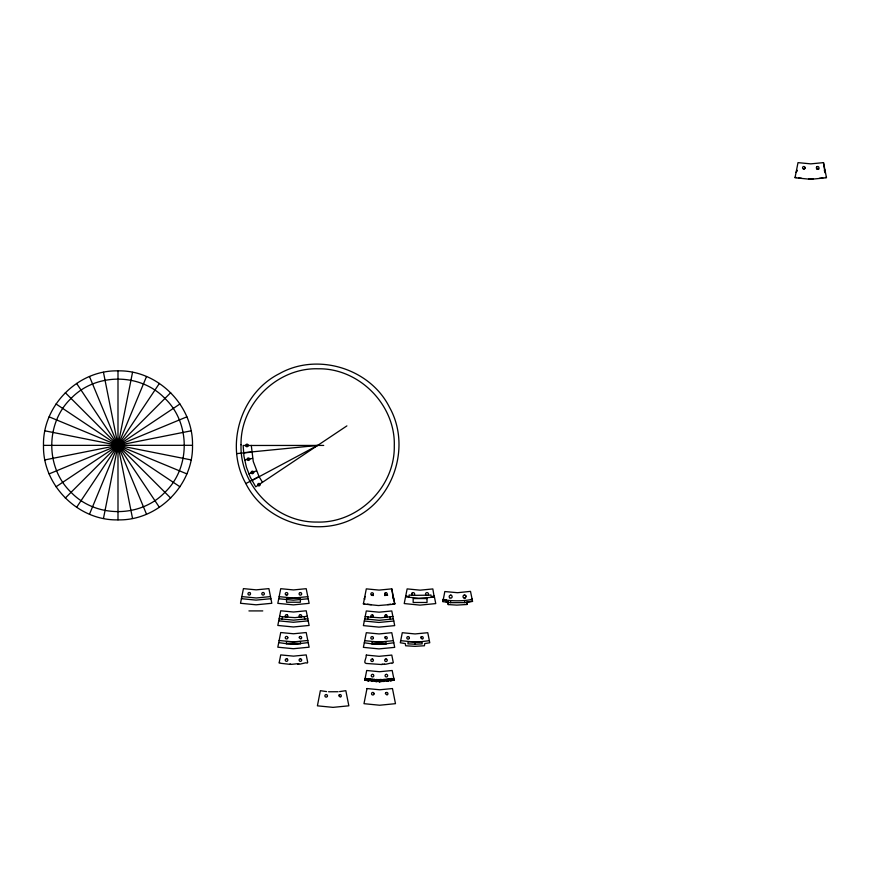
<?xml version="1.0" encoding="UTF-8"?>
<svg xmlns="http://www.w3.org/2000/svg" width="870" height="870" viewBox="0 0 870 870"><rect width="100%" height="100%" fill="white"/><g stroke="black" fill="none" stroke-linecap="round" stroke-linejoin="round"><path stroke-width="1.3" d="M429.356 640.679L427.768 632.707L415.066 633.936L402.288 632.707L400.287 642.767L405.3 643.582L405.627 645.768L414.914 646.334L424.429 645.757L424.712 643.582L429.769 642.767L429.356 640.679L418.894 641.962L408.139 641.745L407.91 643.865L415.023 644.202L415.023 642.071L400.7 640.679M192.498 445.309C193.553 485.112 157.872 520.858 118.059 519.868C78.256 520.934 42.51 485.242 43.5 445.44C42.445 405.627 78.126 369.88 117.939 370.87C157.742 369.815 193.488 405.496 192.498 445.309L43.5 445.375M443.363 599.082L443.917 599.778L443.363 599.082L442.873 601.616L450.486 602.682L450.682 600.55M296.713 643.952L286.35 643.691L286.545 641.571L293.462 641.897L293.462 644.028L300.389 643.713M393.784 642.767L384.692 643.996L375.557 644.115L371.925 643.865L372.121 641.745M446.114 601.866L447.93 602.41L448.224 604.574L456.772 605.107L467.027 604.487L467.386 601.986M373.35 594.395L373.371 593.731A1.283 1.283 0 0 0 372.49 592.796L372.164 592.742A1.283 1.283 0 0 0 370.837 593.982L370.87 594.319A1.283 1.283 0 0 0 371.751 595.243L372.414 595.265M805.054 168.16L805.076 167.497A1.283 1.283 0 0 0 804.195 166.561L803.869 166.507A1.283 1.283 0 0 0 802.553 167.747L802.586 168.084A1.283 1.283 0 0 0 803.456 169.019L804.119 169.041M442.895 601.627L444.82 591.546L457.533 592.709L470.507 591.372L472.562 601.431L464.743 602.606L450.486 602.682M103.465 518.444L132.534 372.306M282.087 619.266L282.565 616.819L294.984 617.635L307.306 616.286M367.662 619.44L368.151 616.993L380.56 617.809L392.881 616.46M442.917 601.311L443.243 599.658M364.356 598.636L365.172 596.461M382.354 679.959L383.833 681.58L383.365 679.307L379.777 681.71L379.081 679.416L376.123 681.634L374.089 679.22L372.316 681.373L370.761 679.503L368.173 680.862L365.563 678.089L364.758 680.264L379.777 681.71L394.132 680.253L392.185 670.498L379.483 671.727L366.705 670.487L364.758 680.264L366.477 678.872L380.201 680.003L393.795 678.6M796.072 172.401L797.214 170.292M387.639 681.254L384.823 679.22L384.529 679.84L387.639 681.254L388.063 679.503L386.954 679.035L387.639 681.254L389.097 678.763L389.793 678.676L390.935 680.829L392.348 678.861L391.217 678.459L390.935 680.829L388.836 679.416M379.777 681.71L380.527 679.416L381.212 679.394L381.582 679.981L379.777 681.71L378.026 680.003M368.619 679.209L368.369 678.567L367.249 678.991L368.173 680.862L368.619 679.22M393.74 598.625L392.957 596.45L394.795 603.987L393.077 604.313L378.461 605.542L363.366 604.008L366.303 588.86L379.081 590.099L391.783 588.86L393.283 599.028M89.49 514.203L146.508 376.547M411.901 593.307L411.717 594.428M298.551 664.245L298.845 663.636L299.933 664.136L305.925 662.755L307.153 663.136L307.708 662.429L306.207 654.903L293.505 656.143L280.727 654.903L279.118 663.005L279.585 662.505L280.499 663.277L289.884 664.343M289.884 664.332L290.254 663.756L291.265 664.386L297.399 663.723L297.768 664.299M76.614 507.319L159.384 383.431M376.123 681.634L376.928 679.372L375.862 679.927L376.123 681.634L373.698 679.796M368.173 680.862L369.804 678.774L370.761 679.503M65.315 498.053L170.683 392.696M816.799 166.855L817.713 166.507A1.283 1.283 0 0 1 818.92 167.497L818.953 167.834A1.283 1.283 0 0 1 817.963 169.041L817.158 169.215M385.095 593.09L386.008 592.742A1.283 1.283 0 0 1 387.215 593.731L387.248 594.069A1.283 1.283 0 0 1 386.258 595.265L384.692 593.982A1.283 1.283 0 0 1 385.682 592.774M56.061 486.765L179.938 403.984M346.891 425.887L255.715 486.819L250.277 477.206L246.406 467.168L243.948 456.217L243.154 445.483L323.705 445.429M251.289 445.429L253.268 461.513L259.021 476.521L245.84 483.568C265.23 522.478 317.952 538.617 355.808 517.248C394.708 497.857 410.857 445.135 389.477 407.28C370.087 368.369 317.365 352.23 279.509 373.6C240.609 393.001 224.46 445.723 245.84 483.568M251.963 480.544L317.659 445.429L243.513 452.726M465.309 597.864L464.178 598.06M49.166 473.878L186.822 416.86M248.831 473.932L256.335 470.822M413.609 595.515L413.87 595.406A1.49 1.49 0 0 0 414.337 593.177A1.49 1.49 0 0 0 412.054 593.101A1.49 1.49 0 0 0 412.38 595.363L428.04 595.189A1.49 1.49 0 0 0 428.007 592.981A1.49 1.49 0 0 0 425.821 593.199A1.49 1.49 0 0 0 426.224 595.363L426.583 595.526M393.37 596.831L393.12 596.885A61.813 61.813 0 0 1 392.664 596.972L393.403 596.961L392.664 596.972M471.475 599.006L472.04 598.886M472.138 599.332C463.286 601.409 450.464 601.094 443.983 599.658M472.508 601.137L466.712 602.073L467.027 604.487M44.935 459.904L191.063 430.835M244.59 459.958L252.561 458.37M270.875 598.69L256.041 600.115L241.425 598.68M308.176 598.756L293.342 600.18L278.726 598.756M308.176 620.854L293.342 622.278L278.726 620.843M393.762 621.028L378.928 622.452L364.302 621.017M308.176 642.604L297.192 643.93M270.494 596.592L268.906 588.62L256.204 589.849L243.426 588.62L240.511 603.28L256.074 604.802L271.821 603.291L270.494 596.592L256.28 597.984L241.86 596.592M307.795 596.657L306.207 588.686L293.505 589.925L280.727 588.686L277.813 603.356L293.375 604.878L309.122 603.356L307.795 596.657L293.592 598.049L279.139 596.657M307.795 618.755L306.207 610.783L293.505 612.012L280.727 610.783L277.813 625.454L293.375 626.965L309.122 625.454L307.795 618.755L293.592 620.147L279.139 618.755M393.37 618.929L391.783 610.957L379.081 612.186L366.303 610.957L363.388 625.617L378.961 627.139L394.697 625.628L393.37 618.929L379.168 620.321L364.747 618.929M307.795 640.505L306.207 632.533L293.505 633.762L280.727 632.533L277.813 647.193L293.375 648.715L309.122 647.193L307.795 640.505L293.592 641.897L279.139 640.505M393.37 640.679L391.783 632.707L379.081 633.936L366.303 632.707L363.388 647.367L378.961 648.889L394.697 647.367L393.37 640.679L379.168 642.071L364.747 640.679M823.488 162.636L810.786 163.864L798.007 162.636L795.006 177.763L810.677 179.318L826.5 177.752L823.488 162.636L824.988 172.793M826.413 177.295L825.402 177.491M394.697 603.53L392.696 603.9M825.108 170.737L824.445 170.857L824.988 170.161M393.686 678.024L393.131 678.72L394.132 680.253L392.348 678.861M434.25 596.07L431.237 596.602L430.911 594.971L427.822 595.385M464.069 595.178A1.49 1.49 0 0 1 465.972 596.94A1.49 1.49 0 0 1 463.492 597.701A1.49 1.49 0 0 1 464.069 595.178L465.298 595.352A1.283 1.283 0 0 1 465.896 596.059L465.939 596.168M431.868 597.364L434.424 596.907L435.75 603.595L420.003 605.118L404.224 603.562L407.138 588.892L420.134 590.164L432.836 588.936L434.173 596.95A61.813 61.813 0 0 1 432.325 597.288L418.807 598.288L405.561 596.863M822.889 177.904L819.333 178.361M390.673 604.215L387.628 604.596M387.661 595.211L384.562 595.515M818.931 169.03L816.995 168.878L816.397 167.747A1.283 1.283 0 0 1 817.387 166.54M236.749 453.607L251.626 452.139M339.604 691.596L345.836 690.682L348.848 705.809L333.014 707.364L317.409 705.831L320.356 690.682L326.587 691.596M338.136 691.726L328.555 691.77M297.768 664.31L298.551 664.256M293.592 641.897L300.389 641.571L300.596 643.691M379.168 642.071L385.965 641.745L386.171 643.865M415.153 642.071L421.95 641.745L422.157 643.865L415.023 644.202M385.965 643.887L379.048 644.202L379.048 642.071L372.153 641.745M813.222 178.785L808.621 178.796M248.929 610.914L262.773 610.914M372.197 643.887L378.928 644.202M286.611 643.713L293.342 644.028M371.675 595.352L373.447 595.515M450.606 595.178L451.356 595.352M371.925 643.865L364.302 642.767M286.35 643.691L278.726 642.593M371.305 604.683L367.249 604.193M412.456 595.395L409.194 594.96L408.878 596.581L405.724 596.026M801.487 178.285L798.453 177.882M368.151 616.993L365.204 616.471M282.565 616.819L279.629 616.297M446.288 600.039L444.439 599.735M796.431 177.545L795.093 177.295M364.726 603.78L363.388 603.53M796.909 170.694L797.377 170.781M365.041 599.071L364.302 598.93M365.117 678.6L366.477 678.872M44.935 430.835L191.063 459.904M49.166 416.86L186.822 473.878M56.061 403.984L179.938 486.765M71.068 492.3C95.493 518.02 140.483 518.031 164.919 492.311C190.65 467.886 190.66 422.885 164.941 398.449C140.516 372.719 95.515 372.708 71.079 398.427C45.349 422.853 45.338 467.853 71.057 492.289M65.315 392.696L170.683 498.053M76.614 383.431L159.384 507.319M262.468 482.295L259.021 476.521M89.49 376.547L146.508 514.203M389.869 616.993L390.358 619.451M304.282 616.819L304.783 619.277M391.783 588.86L394.795 603.987M103.465 372.306L132.534 518.444M464.526 600.485L464.743 602.606M448.213 601.475L448.224 604.574M117.994 370.87L117.994 519.868M385.932 595.297A1.283 1.283 0 0 1 384.725 594.319M373.404 594.069A1.283 1.283 0 0 1 372.077 595.297M817.637 169.074A1.283 1.283 0 0 1 816.43 168.084M805.109 167.834A1.283 1.283 0 0 1 803.782 169.074M241.033 444.766C239.62 485.699 276.04 522.761 316.995 522.054C357.929 523.468 394.991 487.048 394.284 446.092C395.698 405.148 359.277 368.097 318.322 368.793C277.378 367.39 240.327 403.81 241.033 444.766M287.818 637.732L287.763 638.058A1.283 1.283 0 0 1 286.828 638.939L286.165 638.917A1.283 1.283 0 0 1 285.295 637.982L285.262 637.645A1.283 1.283 0 0 1 286.589 636.416L286.915 636.47A1.283 1.283 0 0 1 287.785 637.405L287.818 637.732M327.457 695.891L327.403 696.217A1.283 1.283 0 0 1 326.467 697.098L325.804 697.077A1.283 1.283 0 0 1 324.923 696.141L324.891 695.804A1.283 1.283 0 0 1 326.217 694.564L326.544 694.619A1.283 1.283 0 0 1 327.424 695.554L327.457 695.891M373.404 637.906L373.35 638.232A1.283 1.283 0 0 1 372.414 639.113L371.751 639.091A1.283 1.283 0 0 1 370.87 638.156L370.837 637.819A1.283 1.283 0 0 1 372.164 636.59L372.49 636.644A1.283 1.283 0 0 1 373.371 637.569L373.404 637.906M374.089 693.749L374.035 694.075A1.283 1.283 0 0 1 373.099 694.956L372.436 694.934A1.283 1.283 0 0 1 371.566 693.999L371.533 693.662A1.283 1.283 0 0 1 372.849 692.422L373.176 692.476A1.283 1.283 0 0 1 374.056 693.412L374.089 693.749M409.378 637.906L409.324 638.232A1.283 1.283 0 0 1 408.4 639.113L407.736 639.091A1.283 1.283 0 0 1 406.855 638.156L406.823 637.819A1.283 1.283 0 0 1 408.15 636.59L408.476 636.644A1.283 1.283 0 0 1 409.346 637.579L409.378 637.906M366.303 655.077C366.531 658.525 362.899 662.896 366.085 663.451L381.963 664.549L382.278 663.93L384.127 664.43L384.42 663.81L385.508 664.31L391.5 662.929L391.946 663.451L393.283 662.603L391.783 655.077L379.081 656.317L366.303 655.077M366.988 688.54L363.986 703.678L379.657 705.233L395.48 703.667L392.468 688.54L379.766 689.779L366.988 688.54M372.925 679.731L372.316 681.373L371.533 679.6L371.947 679.035L372.925 679.731M299.791 636.557L299.519 636.753A1.283 1.283 0 0 0 299.106 637.645L300.683 638.939A1.283 1.283 0 0 0 301.672 637.732L301.52 637.09A1.283 1.283 0 0 0 300.433 636.416L299.791 636.557M385.366 636.731L385.095 636.927A1.283 1.283 0 0 0 384.692 637.819L386.258 639.113A1.283 1.283 0 0 0 387.248 637.906L387.096 637.264A1.283 1.283 0 0 0 386.008 636.59L385.366 636.731M339.42 694.717L339.148 694.912A1.283 1.283 0 0 0 338.745 695.804L340.311 697.098A1.283 1.283 0 0 0 341.301 695.891L341.149 695.239A1.283 1.283 0 0 0 340.061 694.564L339.42 694.717M421.352 636.731L421.08 636.927A1.283 1.283 0 0 0 420.678 637.819L422.244 639.113A1.283 1.283 0 0 0 423.233 637.906L423.081 637.264A1.283 1.283 0 0 0 421.993 636.59L421.352 636.731M386.052 692.574L385.78 692.77A1.283 1.283 0 0 0 385.377 693.662L386.943 694.956A1.283 1.283 0 0 0 387.933 693.749L387.781 693.096A1.283 1.283 0 0 0 386.693 692.422L386.052 692.574M825.086 170.596L824.836 170.65A61.813 61.813 0 0 1 824.368 170.737L825.086 170.596M263.131 592.503L262.794 592.535A1.283 1.283 0 0 0 261.805 593.742L261.837 594.069A1.283 1.283 0 0 0 263.044 595.058L263.382 595.026A1.283 1.283 0 0 0 264.36 593.818L264.328 593.492A1.283 1.283 0 0 0 263.131 592.503M300.433 592.568L300.096 592.6A1.283 1.283 0 0 0 299.106 593.808L299.139 594.145A1.283 1.283 0 0 0 300.346 595.134L300.683 595.102A1.283 1.283 0 0 0 301.672 593.895L301.64 593.557A1.283 1.283 0 0 0 300.433 592.568M286.828 595.102L286.165 595.08A1.283 1.283 0 0 1 285.295 594.145L285.262 593.808A1.283 1.283 0 0 1 286.589 592.568L286.915 592.622A1.283 1.283 0 0 1 287.785 593.557L287.818 593.895A1.283 1.283 0 0 1 286.828 595.102M300.433 614.666L300.096 614.698A1.283 1.283 0 0 0 299.106 615.906L299.139 616.232A1.283 1.283 0 0 0 300.346 617.221L300.683 617.189A1.283 1.283 0 0 0 301.672 615.982L301.64 615.655A1.283 1.283 0 0 0 300.433 614.666M386.008 614.84L385.682 614.872A1.283 1.283 0 0 0 384.692 616.08L384.725 616.406A1.283 1.283 0 0 0 385.932 617.395L386.258 617.363A1.283 1.283 0 0 0 387.248 616.156L387.215 615.829A1.283 1.283 0 0 0 386.008 614.84M300.433 658.786L300.096 658.818A1.283 1.283 0 0 0 299.106 660.025L299.139 660.363A1.283 1.283 0 0 0 300.346 661.341L300.683 661.309A1.283 1.283 0 0 0 301.672 660.112L301.64 659.775A1.283 1.283 0 0 0 300.433 658.786M386.008 658.96L385.682 658.992A1.283 1.283 0 0 0 384.692 660.199L384.725 660.526A1.283 1.283 0 0 0 385.932 661.515L386.258 661.483A1.283 1.283 0 0 0 387.248 660.286L387.215 659.949A1.283 1.283 0 0 0 386.008 658.96M386.41 674.37L386.073 674.402A1.283 1.283 0 0 0 385.084 675.609L385.116 675.946A1.283 1.283 0 0 0 386.323 676.936L386.661 676.904A1.283 1.283 0 0 0 387.639 675.696L387.607 675.359A1.283 1.283 0 0 0 386.41 674.37M300.389 598.332L286.545 598.332L286.545 602.225L300.389 602.225L300.389 598.332M427.018 598.571L413.163 598.571L413.163 602.475L427.018 602.475L427.018 598.571M249.614 592.557L249.277 592.503A1.283 1.283 0 0 0 247.961 593.742L247.993 594.069A1.283 1.283 0 0 0 248.863 595.004L249.201 595.058A1.283 1.283 0 0 0 250.517 593.818L250.484 593.492A1.283 1.283 0 0 0 249.614 592.557M372.49 614.894L372.164 614.84A1.283 1.283 0 0 0 370.837 616.08L370.87 616.406A1.283 1.283 0 0 0 371.751 617.341L372.077 617.395A1.283 1.283 0 0 0 373.404 616.156L373.371 615.829A1.283 1.283 0 0 0 372.49 614.894M286.915 614.72L286.589 614.666A1.283 1.283 0 0 0 285.262 615.906L285.295 616.232A1.283 1.283 0 0 0 286.165 617.167L286.502 617.221A1.283 1.283 0 0 0 287.818 615.982L287.785 615.655A1.283 1.283 0 0 0 286.915 614.72M372.49 659.014L372.164 658.96A1.283 1.283 0 0 0 370.837 660.199L370.87 660.526A1.283 1.283 0 0 0 371.751 661.461L372.077 661.515A1.283 1.283 0 0 0 373.404 660.286L373.371 659.949A1.283 1.283 0 0 0 372.49 659.014M286.915 658.84L286.589 658.786A1.283 1.283 0 0 0 285.262 660.025L285.295 660.363A1.283 1.283 0 0 0 286.165 661.287L286.502 661.341A1.283 1.283 0 0 0 287.818 660.112L287.785 659.775A1.283 1.283 0 0 0 286.915 658.84M372.893 674.424L372.556 674.37A1.283 1.283 0 0 0 371.24 675.609L371.272 675.946A1.283 1.283 0 0 0 372.142 676.882L372.48 676.936A1.283 1.283 0 0 0 373.796 675.696L373.763 675.359A1.283 1.283 0 0 0 372.893 674.424M260.054 484.068L259.858 483.796A1.283 1.283 0 0 0 257.792 485.264L257.988 485.536A1.283 1.283 0 0 0 260.054 484.068M253.638 472.127L253.507 471.812A1.283 1.283 0 0 0 251.158 472.791L251.289 473.095A1.283 1.283 0 0 0 253.638 472.127M249.657 459.208L249.614 458.871A1.283 1.283 0 0 0 247.102 459.208L247.145 459.534A1.283 1.283 0 0 0 249.657 459.208M246.384 446.538A1.283 1.283 0 0 0 248.298 445.429A1.283 1.283 0 0 0 246.384 444.32A1.283 1.283 0 0 0 246.384 446.538M449.649 597.766A1.49 1.49 0 0 0 452.117 597.005A1.49 1.49 0 0 0 450.225 595.243A1.49 1.49 0 0 0 449.649 597.766"/></g></svg>
